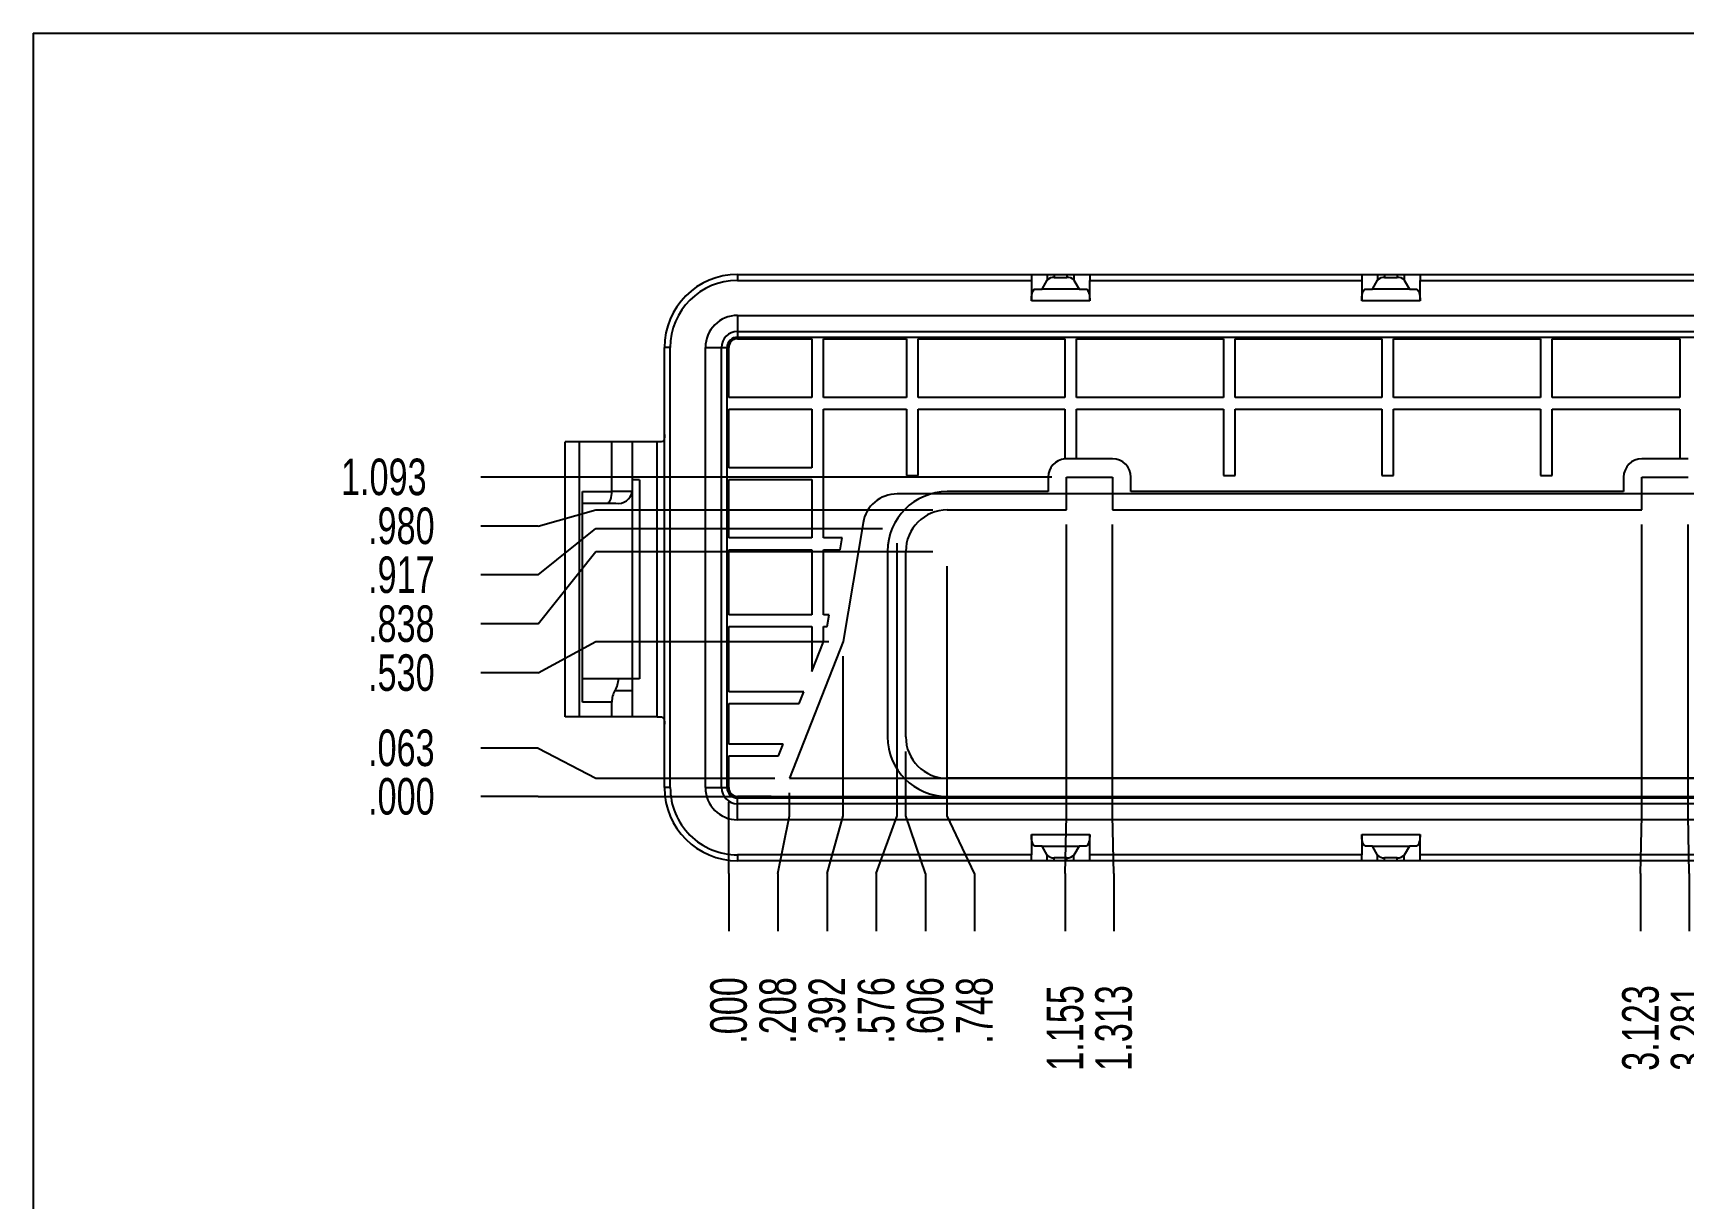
# Model space of a CAD drawing. Extents: x 0.3 to 10.6, y 0.2 to 8.2.
# Drawn here: x 0.33 to 5.98, y 4.2 to 8.19 of the extents above; entities that cross this region are included whole.
import ezdxf
from ezdxf.enums import TextEntityAlignment as Align

# ---------------------------------------------------------------- set-up
doc = ezdxf.new("R2010")
doc.units = 0
doc.layers.get('0').update_dxf_attribs({"linetype": 'CONTINUOUS'})
doc.dimstyles.new('SLDDIMSTYLE0', dxfattribs={"dimtxt": 0.125, "dimasz": 0.13, "dimexe": 0, "dimexo": 0.0625, "dimgap": 0.03125, "dimtad": 0, "dimtih": 1, "dimtoh": 1, "dimzin": 4, "dimblk1": 'NONE', "dimblk2": 'NONE', "dimsah": 1, "dimcen": 0.09, "dimazin": 3, "dimtfac": 1, "dimtofl": 0, "dimtmove": 0, "dimatfit": 3})
doc.dimstyles.new('SLDDIMSTYLE1', dxfattribs={"dimtxt": 0.125, "dimasz": 0.13, "dimexe": 0, "dimexo": 0.0625, "dimgap": 0.03125, "dimtad": 0, "dimtih": 1, "dimtoh": 1, "dimzin": 12, "dimblk1": 'NONE', "dimblk2": 'NONE', "dimsah": 1, "dimcen": 0.09, "dimazin": 3, "dimtfac": 1, "dimtofl": 0, "dimtmove": 0, "dimatfit": 3})
doc.dimstyles.new('SLDDIMSTYLE2', dxfattribs={"dimtxt": 0.125, "dimasz": 0.13, "dimexe": 0, "dimexo": 0.0625, "dimgap": 0.03125, "dimtad": 0, "dimtih": 1, "dimtoh": 1, "dimzin": 12, "dimblk1": 'NONE', "dimblk2": 'NONE', "dimsah": 1, "dimcen": 0.09, "dimazin": 3, "dimtfac": 1, "dimtofl": 0, "dimtmove": 0, "dimatfit": 3})

# ---------------------------------------------------------------- blocks, each defined once
blk = doc.blocks.new('*D5')
at = {"color": 7, "linetype": 'CONTINUOUS'}
for p, q in [((2.7097, 5.5145), (2.7097, 5.5612)), ((2.7097, 5.3177), (2.7097, 5.5145)), ((2.7097, 5.3177), (2.7097, 5.1208))]:
    blk.add_line(p, q, dxfattribs=at)
at = {"color": 7, "linetype": 'CONTINUOUS', "width": 0.7}
blk.add_text('.000', height=0.125, rotation=90, dxfattribs=at).set_placement((2.8089, 4.7352), align=Align.BOTTOM_LEFT)
blk = doc.blocks.new('_NONE')
blk = doc.blocks.new('*D6')
at = {"color": 7, "linetype": 'CONTINUOUS'}
for p, q in [((2.9173, 5.5145), (2.9173, 5.5934)), ((2.8779, 5.3177), (2.9173, 5.5145)), ((2.8779, 5.3177), (2.8779, 5.1208))]:
    blk.add_line(p, q, dxfattribs=at)
at = {"color": 7, "linetype": 'CONTINUOUS', "width": 0.7}
blk.add_text('.208', height=0.125, rotation=90, dxfattribs=at).set_placement((2.9771, 4.7352), align=Align.BOTTOM_LEFT)
blk = doc.blocks.new('*D7')
at = {"color": 7, "linetype": 'CONTINUOUS'}
for p, q in [((3.1015, 5.5145), (3.1015, 6.0612)), ((3.0461, 5.3177), (3.1015, 5.5145)), ((3.0461, 5.3177), (3.0461, 5.1208))]:
    blk.add_line(p, q, dxfattribs=at)
at = {"color": 7, "linetype": 'CONTINUOUS', "width": 0.7}
blk.add_text('.392', height=0.125, rotation=90, dxfattribs=at).set_placement((3.1453, 4.7352), align=Align.BOTTOM_LEFT)
blk = doc.blocks.new('*D8')
at = {"color": 7, "linetype": 'CONTINUOUS'}
for p, q in [((3.2857, 5.5145), (3.2857, 6.4478)), ((3.2143, 5.3177), (3.2857, 5.5145)), ((3.2143, 5.3177), (3.2143, 5.1208))]:
    blk.add_line(p, q, dxfattribs=at)
at = {"color": 7, "linetype": 'CONTINUOUS', "width": 0.7}
blk.add_text('.576', height=0.125, rotation=90, dxfattribs=at).set_placement((3.3135, 4.7352), align=Align.BOTTOM_LEFT)
blk = doc.blocks.new('*D9')
at = {"color": 7, "linetype": 'CONTINUOUS'}
for p, q in [((3.4573, 5.5145), (3.4573, 6.369)), ((3.5507, 5.3177), (3.4573, 5.5145)), ((3.5507, 5.3177), (3.5507, 5.1208))]:
    blk.add_line(p, q, dxfattribs=at)
at = {"color": 7, "linetype": 'CONTINUOUS', "width": 0.7}
blk.add_text('.748', height=0.125, rotation=90, dxfattribs=at).set_placement((3.6499, 4.7352), align=Align.BOTTOM_LEFT)
blk = doc.blocks.new('*D10')
at = {"color": 7, "linetype": 'CONTINUOUS'}
for p, q in [((3.3153, 5.5145), (3.3153, 5.7352)), ((3.3825, 5.3177), (3.3153, 5.5145)), ((3.3825, 5.3177), (3.3825, 5.1208))]:
    blk.add_line(p, q, dxfattribs=at)
at = {"color": 7, "linetype": 'CONTINUOUS', "width": 0.7}
blk.add_text('.606', height=0.125, rotation=90, dxfattribs=at).set_placement((3.4817, 4.7352), align=Align.BOTTOM_LEFT)
blk = doc.blocks.new('*D11')
at = {"color": 7, "linetype": 'CONTINUOUS'}
for p, q in [((3.8645, 5.5145), (3.8645, 6.511)), ((3.8604, 5.3177), (3.8645, 5.5145)), ((3.8604, 5.3177), (3.8604, 5.1208))]:
    blk.add_line(p, q, dxfattribs=at)
at = {"color": 7, "linetype": 'CONTINUOUS', "width": 0.7}
blk.add_text('1.155', height=0.125, rotation=90, dxfattribs=at).set_placement((3.9596, 4.6427), align=Align.BOTTOM_LEFT)
blk = doc.blocks.new('*D12')
at = {"color": 7, "linetype": 'CONTINUOUS'}
for p, q in [((4.0225, 5.5145), (4.0225, 6.511)), ((4.0267, 5.3177), (4.0225, 5.5145)), ((4.0267, 5.3177), (4.0267, 5.1208))]:
    blk.add_line(p, q, dxfattribs=at)
at = {"color": 7, "linetype": 'CONTINUOUS', "width": 0.7}
blk.add_text('1.313', height=0.125, rotation=90, dxfattribs=at).set_placement((4.1259, 4.6427), align=Align.BOTTOM_LEFT)
blk = doc.blocks.new('*D13')
at = {"color": 7, "linetype": 'CONTINUOUS'}
for p, q in [((5.833, 5.5145), (5.833, 6.511)), ((5.8289, 5.3177), (5.833, 5.5145)), ((5.8289, 5.3177), (5.8289, 5.1208))]:
    blk.add_line(p, q, dxfattribs=at)
at = {"color": 7, "linetype": 'CONTINUOUS', "width": 0.7}
blk.add_text('3.123', height=0.125, rotation=90, dxfattribs=at).set_placement((5.9281, 4.6427), align=Align.BOTTOM_LEFT)
blk = doc.blocks.new('*D14')
at = {"color": 7, "linetype": 'CONTINUOUS'}
for p, q in [((5.991, 5.5145), (5.991, 6.511)), ((5.9952, 5.3177), (5.991, 5.5145)), ((5.9952, 5.3177), (5.9952, 5.1208))]:
    blk.add_line(p, q, dxfattribs=at)
at = {"color": 7, "linetype": 'CONTINUOUS', "width": 0.7}
blk.add_text('3.281', height=0.125, rotation=90, dxfattribs=at).set_placement((6.0944, 4.6427), align=Align.BOTTOM_LEFT)
blk = doc.blocks.new('*D15')
at = {"color": 7, "linetype": 'CONTINUOUS'}
for p, q in [((7.4669, 5.5145), (7.4669, 6.511)), ((7.4631, 5.3177), (7.4669, 5.5145)), ((7.4631, 5.3177), (7.4631, 5.1208))]:
    blk.add_line(p, q, dxfattribs=at)
at = {"color": 7, "linetype": 'CONTINUOUS', "width": 0.7}
blk.add_text('4.757', height=0.125, rotation=90, dxfattribs=at).set_placement((7.5623, 4.6427), align=Align.BOTTOM_LEFT)
blk = doc.blocks.new('*D16')
at = {"color": 7, "linetype": 'CONTINUOUS'}
for p, q in [((7.6249, 5.5145), (7.6249, 6.511)), ((7.6287, 5.3177), (7.6249, 5.5145)), ((7.6287, 5.3177), (7.6287, 5.1208))]:
    blk.add_line(p, q, dxfattribs=at)
at = {"color": 7, "linetype": 'CONTINUOUS', "width": 0.7}
blk.add_text('4.915', height=0.125, rotation=90, dxfattribs=at).set_placement((7.7279, 4.6427), align=Align.BOTTOM_LEFT)
blk = doc.blocks.new('*D17')
at = {"color": 7, "linetype": 'CONTINUOUS'}
blk.add_line((8.0321, 6.369), (8.0321, 5.1208), dxfattribs=at)
at = {"color": 7, "linetype": 'CONTINUOUS', "width": 0.7}
blk.add_text('5.322', height=0.125, rotation=90, dxfattribs=at).set_placement((8.1313, 4.6427), align=Align.BOTTOM_LEFT)
blk = doc.blocks.new('*D18')
at = {"color": 7, "linetype": 'CONTINUOUS'}
blk.add_line((8.2037, 6.4478), (8.2037, 5.1208), dxfattribs=at)
at = {"color": 7, "linetype": 'CONTINUOUS', "width": 0.7}
blk.add_text('5.494', height=0.125, rotation=90, dxfattribs=at).set_placement((8.3029, 4.6427), align=Align.BOTTOM_LEFT)
blk = doc.blocks.new('*D19')
at = {"color": 7, "linetype": 'CONTINUOUS'}
blk.add_line((8.5721, 5.5932), (8.5721, 5.1208), dxfattribs=at)
at = {"color": 7, "linetype": 'CONTINUOUS', "width": 0.7}
blk.add_text('5.862', height=0.125, rotation=90, dxfattribs=at).set_placement((8.6713, 4.6427), align=Align.BOTTOM_LEFT)
blk = doc.blocks.new('*D20')
at = {"color": 7, "linetype": 'CONTINUOUS'}
for p, q in [((2.0583, 5.5807), (1.8615, 5.5807)), ((2.0583, 5.5807), (2.2552, 5.5807)), ((2.2552, 5.5807), (2.8048, 5.5807))]:
    blk.add_line(p, q, dxfattribs=at)
at = {"color": 7, "linetype": 'CONTINUOUS', "width": 0.7}
blk.add_text('.000', height=0.125, dxfattribs=at).set_placement((1.4759, 5.4815), align=Align.BOTTOM_LEFT)
blk = doc.blocks.new('*D21')
at = {"color": 7, "linetype": 'CONTINUOUS'}
for p, q in [((2.0583, 5.7466), (1.8615, 5.7466)), ((2.0583, 5.7466), (2.2552, 5.6432)), ((2.2552, 5.6432), (2.8673, 5.6432))]:
    blk.add_line(p, q, dxfattribs=at)
at = {"color": 7, "linetype": 'CONTINUOUS', "width": 0.7}
blk.add_text('.063', height=0.125, dxfattribs=at).set_placement((1.4759, 5.6474), align=Align.BOTTOM_LEFT)
blk = doc.blocks.new('*D22')
at = {"color": 7, "linetype": 'CONTINUOUS'}
for p, q in [((2.0583, 6.0039), (2.2552, 6.1112)), ((2.2552, 6.1112), (3.0515, 6.1112)), ((2.0583, 6.0039), (1.8615, 6.0039))]:
    blk.add_line(p, q, dxfattribs=at)
at = {"color": 7, "linetype": 'CONTINUOUS', "width": 0.7}
blk.add_text('.530', height=0.125, dxfattribs=at).set_placement((1.4759, 5.9047), align=Align.BOTTOM_LEFT)
blk = doc.blocks.new('*D23')
at = {"color": 7, "linetype": 'CONTINUOUS'}
for p, q in [((2.0583, 6.1712), (2.2552, 6.419)), ((2.2552, 6.419), (3.4073, 6.419)), ((2.0583, 6.1712), (1.8615, 6.1712))]:
    blk.add_line(p, q, dxfattribs=at)
at = {"color": 7, "linetype": 'CONTINUOUS', "width": 0.7}
blk.add_text('.838', height=0.125, dxfattribs=at).set_placement((1.4759, 6.072), align=Align.BOTTOM_LEFT)
blk = doc.blocks.new('*D24')
at = {"color": 7, "linetype": 'CONTINUOUS'}
for p, q in [((2.0583, 6.3386), (2.2552, 6.4978)), ((2.2552, 6.4978), (3.2357, 6.4978)), ((2.0583, 6.3386), (1.8615, 6.3386))]:
    blk.add_line(p, q, dxfattribs=at)
at = {"color": 7, "linetype": 'CONTINUOUS', "width": 0.7}
blk.add_text('.917', height=0.125, dxfattribs=at).set_placement((1.4759, 6.2394), align=Align.BOTTOM_LEFT)
blk = doc.blocks.new('*D25')
at = {"color": 7, "linetype": 'CONTINUOUS'}
for p, q in [((2.0583, 6.5059), (2.2552, 6.561)), ((2.2552, 6.561), (3.4073, 6.561)), ((2.0583, 6.5059), (1.8615, 6.5059))]:
    blk.add_line(p, q, dxfattribs=at)
at = {"color": 7, "linetype": 'CONTINUOUS', "width": 0.7}
blk.add_text('.980', height=0.125, dxfattribs=at).set_placement((1.4759, 6.4067), align=Align.BOTTOM_LEFT)
blk = doc.blocks.new('*D26')
at = {"color": 7, "linetype": 'CONTINUOUS'}
blk.add_line((3.8145, 6.6732), (1.8615, 6.6732), dxfattribs=at)
at = {"color": 7, "linetype": 'CONTINUOUS', "width": 0.7}
blk.add_text('1.093', height=0.125, dxfattribs=at).set_placement((1.3834, 6.574), align=Align.BOTTOM_LEFT)

msp = doc.modelspace()

# ---------------------------------------------------------------- linework, layer by layer
at = {"color": 7, "linetype": 'CONTINUOUS'}
for p, q in [((0.3299, 8.1921), (10.6299, 8.1921)), ((0.3299, 8.1921), (0.3299, 0.3921)), ((2.7397, 7.3662), (2.7397, 7.3462)), ((2.7397, 7.3662), (3.7447, 7.3662)), ((2.7397, 7.3462), (3.7447, 7.3462)), ((3.7447, 7.3662), (3.7447, 7.3462)), ((3.7447, 7.3662), (3.7993, 7.3662)), ((3.7447, 7.3462), (3.7447, 7.2762)), ((3.7816, 7.3162), (3.7993, 7.3468)), ((3.7993, 7.3662), (3.7993, 7.3468)), ((3.7993, 7.3662), (3.8232, 7.3662)), ((3.8232, 7.3662), (3.8662, 7.3662)), ((3.8232, 7.3662), (3.8232, 7.3562)), ((3.8232, 7.3562), (3.8662, 7.3562)), ((3.8662, 7.3662), (3.8662, 7.3562)), ((3.8662, 7.3662), (3.8901, 7.3662)), ((3.8901, 7.3662), (3.8901, 7.3468)), ((3.8901, 7.3662), (3.9447, 7.3662)), ((3.8901, 7.3468), (3.9078, 7.3162)), ((3.9447, 7.3662), (3.9447, 7.3462)), ((3.9447, 7.3662), (4.8747, 7.3662)), ((3.9447, 7.2762), (3.9447, 7.3462)), ((3.9447, 7.3462), (4.8747, 7.3462)), ((4.8747, 7.3662), (4.8747, 7.3462)), ((4.8747, 7.3662), (4.9293, 7.3662)), ((4.8747, 7.3462), (4.8747, 7.2762)), ((4.9116, 7.3162), (4.9293, 7.3468)), ((4.9293, 7.3662), (4.9293, 7.3468)), ((4.9293, 7.3662), (4.9532, 7.3662)), ((4.9532, 7.3662), (4.9532, 7.3562)), ((4.9532, 7.3662), (4.9962, 7.3662)), ((4.9532, 7.3562), (4.9962, 7.3562)), ((4.9962, 7.3662), (4.9962, 7.3562)), ((4.9962, 7.3662), (5.0201, 7.3662)), ((5.0201, 7.3662), (5.0201, 7.3468)), ((5.0201, 7.3662), (5.0747, 7.3662)), ((5.0201, 7.3468), (5.0378, 7.3162)), ((5.0747, 7.3662), (5.0747, 7.3462)), ((5.0747, 7.3662), (6.4147, 7.3662)), ((5.0747, 7.2762), (5.0747, 7.3462)), ((5.0747, 7.3462), (6.4147, 7.3462)), ((3.757, 7.3162), (3.7816, 7.3162)), ((3.9078, 7.3162), (3.7816, 7.3162)), ((3.9078, 7.3162), (3.9324, 7.3162)), ((4.887, 7.3162), (4.9116, 7.3162)), ((5.0378, 7.3162), (4.9116, 7.3162)), ((5.0378, 7.3162), (5.0624, 7.3162)), ((3.9447, 7.2762), (3.7447, 7.2762)), ((5.0747, 7.2762), (4.8747, 7.2762)), ((2.7397, 7.2262), (2.7397, 7.1712)), ((2.7397, 7.2262), (8.7497, 7.2262)), ((2.4897, 5.6112), (2.4897, 7.1162)), ((2.5097, 7.1162), (2.4897, 7.1162)), ((2.5097, 5.6112), (2.5097, 7.1162)), ((2.6297, 7.1162), (2.6847, 7.1162)), ((2.6297, 5.6112), (2.6297, 7.1162)), ((2.6847, 5.6112), (2.6847, 7.1162)), ((2.6847, 7.1162), (2.704, 7.1162)), ((2.704, 5.6112), (2.704, 7.1162)), ((2.7097, 6.9458), (2.7097, 7.1162)), ((2.7397, 7.1712), (2.7397, 7.1519)), ((2.7397, 7.1712), (8.7497, 7.1712)), ((2.7397, 7.1519), (8.7497, 7.1519)), ((2.7397, 7.1462), (2.9936, 7.1462)), ((2.9936, 7.1462), (2.9936, 6.9458)), ((3.0336, 7.1462), (3.3175, 7.1462)), ((3.0336, 6.9458), (3.0336, 7.1462)), ((3.3175, 7.1462), (3.3175, 6.9458)), ((3.3575, 7.1462), (3.8597, 7.1462)), ((3.3575, 6.9458), (3.3575, 7.1462)), ((3.8597, 7.1462), (3.8597, 6.9458)), ((3.8997, 7.1462), (4.4019, 7.1462)), ((3.8997, 6.9458), (3.8997, 7.1462)), ((4.4019, 7.1462), (4.4019, 6.9458)), ((4.4419, 7.1462), (4.944, 7.1462)), ((4.4419, 6.9458), (4.4419, 7.1462)), ((4.944, 7.1462), (4.944, 6.9458)), ((4.984, 7.1462), (5.4862, 7.1462)), ((4.984, 6.9458), (4.984, 7.1462)), ((5.4862, 7.1462), (5.4862, 6.9458)), ((5.5262, 7.1462), (5.9632, 7.1462)), ((5.5262, 6.9458), (5.5262, 7.1462)), ((5.9632, 7.1462), (5.9632, 6.9458)), ((2.9936, 6.9458), (2.7097, 6.9458)), ((2.7097, 6.9058), (2.9936, 6.9058)), ((2.7097, 6.7054), (2.7097, 6.9058)), ((2.9936, 6.9058), (2.9936, 6.7054)), ((3.3175, 6.9458), (3.0336, 6.9458)), ((3.0336, 6.9058), (3.3175, 6.9058)), ((3.0336, 6.465), (3.0336, 6.9058)), ((3.3175, 6.9058), (3.3175, 6.6784)), ((3.8597, 6.9458), (3.3575, 6.9458)), ((3.3575, 6.9058), (3.8597, 6.9058)), ((3.3575, 6.6784), (3.3575, 6.9058)), ((3.8597, 6.9058), (3.8597, 6.7355)), ((4.4019, 6.9458), (3.8997, 6.9458)), ((3.8997, 6.9058), (4.4019, 6.9058)), ((3.8997, 6.7357), (3.8997, 6.9058)), ((4.4019, 6.9058), (4.4019, 6.6784)), ((4.944, 6.9458), (4.4419, 6.9458)), ((4.4419, 6.9058), (4.944, 6.9058)), ((4.4419, 6.6784), (4.4419, 6.9058)), ((4.944, 6.9058), (4.944, 6.6784)), ((5.4862, 6.9458), (4.984, 6.9458)), ((4.984, 6.9058), (5.4862, 6.9058)), ((4.984, 6.6784), (4.984, 6.9058)), ((5.4862, 6.9058), (5.4862, 6.6784)), ((5.9632, 6.9458), (5.5262, 6.9458)), ((5.5262, 6.9058), (5.9632, 6.9058)), ((5.5262, 6.6784), (5.5262, 6.9058)), ((5.9632, 6.9058), (5.9632, 6.7357)), ((2.1497, 5.8537), (2.1497, 6.7937)), ((2.1997, 6.7937), (2.1497, 6.7937)), ((2.1997, 5.8537), (2.1997, 6.7937)), ((2.3097, 6.7937), (2.1997, 6.7937)), ((2.3097, 6.6237), (2.3097, 6.7937)), ((2.3797, 6.7937), (2.3097, 6.7937)), ((2.3797, 6.7937), (2.3797, 6.6237)), ((2.4647, 6.7937), (2.3797, 6.7937)), ((2.4647, 5.8537), (2.4647, 6.7937)), ((3.8997, 6.7357), (3.8645, 6.7357)), ((4.0225, 6.7357), (3.8997, 6.7357)), ((5.9632, 6.7357), (5.833, 6.7357)), ((5.991, 6.7357), (5.9632, 6.7357)), ((2.4047, 6.6637), (2.3797, 6.6637)), ((2.4047, 6.6637), (2.4047, 5.9837)), ((2.9936, 6.7054), (2.7097, 6.7054)), ((2.7097, 6.6654), (2.9936, 6.6654)), ((2.7097, 6.465), (2.7097, 6.6654)), ((2.9936, 6.6654), (2.9936, 6.465)), ((3.3175, 6.6784), (3.3575, 6.6784)), ((3.802, 6.6732), (3.802, 6.6235)), ((3.8645, 6.6732), (4.0225, 6.6732)), ((3.8645, 6.561), (3.8645, 6.6732)), ((4.0225, 6.6732), (4.0225, 6.561)), ((4.085, 6.6235), (4.085, 6.6732)), ((4.4019, 6.6784), (4.4419, 6.6784)), ((4.944, 6.6784), (4.984, 6.6784)), ((5.4862, 6.6784), (5.5262, 6.6784)), ((5.7705, 6.6732), (5.7705, 6.6235)), ((5.833, 6.6732), (5.991, 6.6732)), ((5.833, 6.561), (5.833, 6.6732)), ((2.2097, 6.6237), (2.3097, 6.6237)), ((2.2097, 5.9037), (2.2097, 6.6237)), ((2.3797, 6.6237), (2.3097, 6.6237)), ((2.3797, 6.6237), (2.3797, 5.9837)), ((8.2037, 6.6159), (3.2857, 6.6159)), ((3.802, 6.6235), (3.4573, 6.6235)), ((5.7705, 6.6235), (4.085, 6.6235)), ((2.2097, 6.5837), (2.2931, 6.5837)), ((2.2931, 6.5837), (2.3231, 6.5837)), ((3.4573, 6.561), (3.8645, 6.561)), ((4.0225, 6.561), (5.833, 6.561)), ((3.1692, 6.5172), (3.1015, 6.1112)), ((2.9936, 6.465), (2.7097, 6.465)), ((3.0971, 6.465), (3.0336, 6.465)), ((3.0905, 6.425), (3.0971, 6.465)), ((2.7097, 6.425), (2.9936, 6.425)), ((2.7097, 6.202), (2.7097, 6.425)), ((2.9936, 6.425), (2.9936, 6.202)), ((3.0336, 6.425), (3.0905, 6.425)), ((3.0336, 6.202), (3.0336, 6.425)), ((3.2528, 6.419), (3.2528, 5.7852)), ((3.3153, 5.7852), (3.3153, 6.419)), ((2.9936, 6.202), (2.7097, 6.202)), ((2.7097, 6.162), (2.9936, 6.162)), ((2.7097, 5.939), (2.7097, 6.162)), ((2.9936, 6.162), (2.9936, 6.0078)), ((3.0533, 6.202), (3.0336, 6.202)), ((3.0336, 6.162), (3.0466, 6.162)), ((3.0336, 6.1093), (3.0336, 6.162)), ((3.0466, 6.162), (3.0533, 6.202)), ((3.1015, 6.1112), (2.9173, 5.6434)), ((2.9936, 6.0078), (3.0336, 6.1093)), ((2.3331, 5.9837), (2.2097, 5.9837)), ((2.3204, 5.9437), (2.3797, 5.9437)), ((2.3797, 5.9837), (2.3331, 5.9837)), ((2.3797, 5.9837), (2.3797, 5.9437)), ((2.4047, 5.9837), (2.3797, 5.9837)), ((2.3797, 5.9437), (2.3797, 5.8537)), ((2.9665, 5.939), (2.7097, 5.939)), ((2.9508, 5.899), (2.9665, 5.939)), ((2.3097, 5.9037), (2.2097, 5.9037)), ((2.3097, 5.8537), (2.3097, 5.9037)), ((2.7097, 5.899), (2.9508, 5.899)), ((2.7097, 5.7601), (2.7097, 5.899)), ((2.1997, 5.8537), (2.1497, 5.8537)), ((2.3097, 5.8537), (2.1997, 5.8537)), ((2.3797, 5.8537), (2.3097, 5.8537)), ((2.4647, 5.8537), (2.3797, 5.8537)), ((2.8961, 5.7601), (2.7097, 5.7601)), ((2.7097, 5.6112), (2.7097, 5.7201)), ((2.7097, 5.7201), (2.8803, 5.7201)), ((2.8803, 5.7201), (2.8961, 5.7601)), ((2.5097, 5.6112), (2.4897, 5.6112)), ((2.6297, 5.6112), (2.6847, 5.6112)), ((2.6847, 5.6112), (2.704, 5.6112)), ((2.9173, 5.6434), (2.9173, 5.6432)), ((2.9173, 5.6432), (8.5721, 5.6432)), ((3.802, 5.6432), (3.4573, 5.6432)), ((4.085, 5.6432), (3.802, 5.6432)), ((5.7705, 5.6432), (4.085, 5.6432)), ((6.0535, 5.6432), (5.7705, 5.6432)), ((2.8548, 5.5812), (2.7397, 5.5812)), ((8.7497, 5.5755), (2.7397, 5.5755)), ((2.7397, 5.5562), (2.7397, 5.5755)), ((8.7497, 5.5562), (2.7397, 5.5562)), ((2.7397, 5.5012), (2.7397, 5.5562)), ((2.8548, 5.5807), (2.8548, 5.5812)), ((2.8548, 5.5807), (8.6346, 5.5807)), ((8.7497, 5.5012), (2.7397, 5.5012)), ((3.7447, 5.4512), (3.7447, 5.3812)), ((3.7447, 5.4512), (3.9447, 5.4512)), ((3.9447, 5.3812), (3.9447, 5.4512)), ((4.8747, 5.4512), (4.8747, 5.3812)), ((4.8747, 5.4512), (5.0747, 5.4512)), ((5.0747, 5.3812), (5.0747, 5.4512)), ((3.7447, 5.3812), (2.7397, 5.3812)), ((2.7397, 5.3812), (2.7397, 5.3612)), ((3.7447, 5.3612), (3.7447, 5.3812)), ((3.7816, 5.4112), (3.757, 5.4112)), ((3.7993, 5.3806), (3.7816, 5.4112)), ((3.7816, 5.4112), (3.9078, 5.4112)), ((3.7993, 5.3612), (3.7993, 5.3806)), ((3.8662, 5.3712), (3.8232, 5.3712)), ((3.8232, 5.3612), (3.8232, 5.3712)), ((3.8662, 5.3612), (3.8662, 5.3712)), ((3.9078, 5.4112), (3.8901, 5.3806)), ((3.8901, 5.3612), (3.8901, 5.3806)), ((3.9324, 5.4112), (3.9078, 5.4112)), ((3.9447, 5.3612), (3.9447, 5.3812)), ((4.8747, 5.3812), (3.9447, 5.3812)), ((4.8747, 5.3612), (4.8747, 5.3812)), ((4.9116, 5.4112), (4.887, 5.4112)), ((4.9293, 5.3806), (4.9116, 5.4112)), ((4.9116, 5.4112), (5.0378, 5.4112)), ((4.9293, 5.3612), (4.9293, 5.3806)), ((4.9532, 5.3612), (4.9532, 5.3712)), ((4.9962, 5.3712), (4.9532, 5.3712)), ((4.9962, 5.3612), (4.9962, 5.3712)), ((5.0378, 5.4112), (5.0201, 5.3806)), ((5.0201, 5.3612), (5.0201, 5.3806)), ((5.0624, 5.4112), (5.0378, 5.4112)), ((5.0747, 5.3612), (5.0747, 5.3812)), ((6.4147, 5.3812), (5.0747, 5.3812)), ((3.7447, 5.3612), (2.7397, 5.3612)), ((3.7993, 5.3612), (3.7447, 5.3612)), ((3.8232, 5.3612), (3.7993, 5.3612)), ((3.8662, 5.3612), (3.8232, 5.3612)), ((3.8901, 5.3612), (3.8662, 5.3612)), ((3.9447, 5.3612), (3.8901, 5.3612)), ((4.8747, 5.3612), (3.9447, 5.3612)), ((4.9293, 5.3612), (4.8747, 5.3612)), ((4.9532, 5.3612), (4.9293, 5.3612)), ((4.9962, 5.3612), (4.9532, 5.3612)), ((5.0201, 5.3612), (4.9962, 5.3612)), ((5.0747, 5.3612), (5.0201, 5.3612)), ((6.4147, 5.3612), (5.0747, 5.3612))]:
    msp.add_line(p, q, dxfattribs=at)
for points in [[(3.7447, 7.2762), (3.7449, 7.2831), (3.7454, 7.2899), (3.7463, 7.2962), (3.7476, 7.3019), (3.7491, 7.3068), (3.7509, 7.3108), (3.7528, 7.3138), (3.7549, 7.3156), (3.757, 7.3162)], [(3.9324, 7.3162), (3.9345, 7.3156), (3.9366, 7.3138), (3.9385, 7.3108), (3.9403, 7.3068), (3.9418, 7.3019), (3.9431, 7.2962), (3.944, 7.2899), (3.9445, 7.2831), (3.9447, 7.2762)], [(4.8747, 7.2762), (4.8749, 7.2831), (4.8754, 7.2899), (4.8763, 7.2962), (4.8776, 7.3019), (4.8791, 7.3068), (4.8809, 7.3108), (4.8828, 7.3138), (4.8849, 7.3156), (4.887, 7.3162)], [(5.0624, 7.3162), (5.0648, 7.3154), (5.0671, 7.3131), (5.0692, 7.3095), (5.0711, 7.3045), (5.0726, 7.2984), (5.0738, 7.2915), (5.0745, 7.284), (5.0747, 7.2762)], [(2.4897, 6.8187), (2.4897, 6.8105), (2.4891, 6.8032), (2.4871, 6.7979), (2.4836, 6.7952), (2.4788, 6.7941), (2.4724, 6.7937), (2.4647, 6.7937)], [(2.2931, 6.5837), (2.296, 6.5843), (2.2988, 6.5861), (2.3014, 6.5891), (2.3038, 6.5931), (2.3058, 6.598), (2.3075, 6.6037), (2.3087, 6.61), (2.3094, 6.6167), (2.3097, 6.6237)], [(2.4647, 5.8537), (2.4729, 5.8537), (2.4802, 5.8531), (2.4854, 5.8511), (2.4882, 5.8476), (2.4893, 5.8428), (2.4897, 5.8364), (2.4897, 5.8287)], [(3.757, 5.4112), (3.7546, 5.412), (3.7523, 5.4142), (3.7502, 5.4179), (3.7483, 5.4229), (3.7468, 5.429), (3.7456, 5.4359), (3.7449, 5.4434), (3.7447, 5.4512)], [(3.9447, 5.4512), (3.9445, 5.4442), (3.944, 5.4375), (3.9431, 5.4312), (3.9418, 5.4255), (3.9403, 5.4206), (3.9385, 5.4166), (3.9366, 5.4136), (3.9345, 5.4118), (3.9324, 5.4112)], [(4.887, 5.4112), (4.8849, 5.4118), (4.8828, 5.4136), (4.8809, 5.4166), (4.8791, 5.4206), (4.8776, 5.4255), (4.8763, 5.4312), (4.8754, 5.4375), (4.8749, 5.4442), (4.8747, 5.4512)], [(5.0747, 5.4512), (5.0745, 5.4442), (5.074, 5.4375), (5.0731, 5.4312), (5.0718, 5.4255), (5.0703, 5.4206), (5.0685, 5.4166), (5.0666, 5.4136), (5.0645, 5.4118), (5.0624, 5.4112)]]:
    msp.add_lwpolyline(points, dxfattribs=at)
for centre, radius, start, end in [((2.7397, 7.1162), 0.25, 90, 180), ((2.7397, 7.1162), 0.23, 90.0001, 179.9999), ((3.8208, 7.3271), 0.0292, 85.3894, 137.611), ((3.8695, 7.3294), 0.027, 40.1448, 96.8558), ((4.9508, 7.3271), 0.0292, 85.3893, 137.6107), ((4.9995, 7.3294), 0.027, 40.1444, 96.8556), ((2.7397, 7.1162), 0.11, 90, 180), ((2.7397, 7.1162), 0.055, 90, 180), ((2.7397, 7.1162), 0.0357, 89.9996, 180.0002), ((2.7397, 7.1162), 0.03, 90, 180), ((3.8645, 6.6732), 0.0625, 94.4349, 180), ((3.8645, 6.6732), 0.0625, 90, 94.4349), ((4.0225, 6.6732), 0.0625, 0, 90), ((5.833, 6.6732), 0.0625, 90, 180), ((2.3305, 6.6333), 0.0501, 261.5561, 348.973), ((3.2857, 6.4978), 0.1181, 90, 170.5377), ((3.4573, 6.419), 0.2045, 90, 180), ((3.4573, 6.419), 0.142, 90, 180), ((2.3897, 5.9037), 0.08, 150.002, 179.9987), ((2.2459, 5.9894), 0.0875, 328.4845, 356.2511), ((3.4573, 5.7852), 0.2045, 180, 270), ((3.4573, 5.7852), 0.142, 180, 270), ((2.7397, 5.6112), 0.25, 180, 270), ((2.7397, 5.6112), 0.23, 179.9999, 270.0001), ((2.7397, 5.6112), 0.11, 180, 270), ((2.7397, 5.6112), 0.055, 180, 270), ((2.7397, 5.6112), 0.0357, 179.9998, 270.0003), ((2.7397, 5.6112), 0.03, 180, 270), ((3.8199, 5.398), 0.027, 220.1456, 276.8542), ((3.8686, 5.4003), 0.0292, 265.3903, 317.609), ((4.9499, 5.398), 0.027, 220.1453, 276.8549), ((4.9986, 5.4003), 0.0292, 265.3902, 317.6096)]:
    msp.add_arc(centre, radius, start, end, dxfattribs=at)

# ---------------------------------------------------------------- dimensions: what is measured, and where the dimension line sits
for feature_location, offset, dtype, origin, dimstyle, picture, middle in [((3.8645, 6.6732, 0.0039), (-2.003, 0), 0, (2.8548, 5.5807, 0.0039), 'SLDDIMSTYLE1', '*D26', (1.5913, 6.6732)), ((3.4573, 6.561, 0.0039), (-1.5958, -0.0551), 0, (2.8548, 5.5807, 0.0039), 'SLDDIMSTYLE0', '*D25', (1.6374, 6.5059)), ((3.8645, 6.561, 0.0039), (-0.0042, -1.4402), 1, (2.7097, 5.6112, 0.0039), 'SLDDIMSTYLE1', '*D11', (3.8604, 4.8506)), ((4.0225, 6.561, 0.0039), (0.0042, -1.4402), 1, (2.7097, 5.6112, 0.0039), 'SLDDIMSTYLE1', '*D12', (4.0267, 4.8506)), ((5.833, 6.561, 0.0039), (-0.0042, -1.4402), 1, (2.7097, 5.6112, 0.0039), 'SLDDIMSTYLE1', '*D13', (5.8289, 4.8506)), ((5.991, 6.561, 0.0039), (0.0042, -1.4402), 1, (2.7097, 5.6112, 0.0039), 'SLDDIMSTYLE1', '*D14', (5.9952, 4.8506)), ((7.4669, 6.561, 0.0039), (-0.0038, -1.4402), 1, (2.7097, 5.6112, 0.0039), 'SLDDIMSTYLE1', '*D15', (7.4631, 4.8506)), ((7.6249, 6.561, 0.0039), (0.0038, -1.4402), 1, (2.7097, 5.6112, 0.0039), 'SLDDIMSTYLE1', '*D16', (7.6287, 4.8506)), ((3.2857, 6.4978, 0.0039), (-1.4242, -0.1592), 0, (2.8548, 5.5807, 0.0039), 'SLDDIMSTYLE1', '*D24', (1.6374, 6.3386)), ((3.2857, 6.4978, 0.0039), (-0.0714, -1.377), 1, (2.7097, 5.6112, 0.0039), 'SLDDIMSTYLE1', '*D8', (3.2143, 4.8967)), ((8.2037, 6.4978, 0.0039), (0, -1.377), 1, (2.7097, 5.6112, 0.0039), 'SLDDIMSTYLE1', '*D18', (8.2037, 4.8506)), ((3.4573, 6.419, 0.0039), (-1.5958, -0.2478), 0, (2.8548, 5.5807, 0.0039), 'SLDDIMSTYLE1', '*D23', (1.6374, 6.1712)), ((3.4573, 6.419, 0.0039), (0.0934, -1.2982), 1, (2.7097, 5.6112, 0.0039), 'SLDDIMSTYLE1', '*D9', (3.5507, 4.8967)), ((8.0321, 6.419, 0.0039), (0, -1.2982), 1, (2.7097, 5.6112, 0.0039), 'SLDDIMSTYLE1', '*D17', (8.0321, 4.8506)), ((3.1015, 6.1112, 0.0039), (-1.24, -0.1073), 0, (2.8548, 5.5807, 0.0039), 'SLDDIMSTYLE0', '*D22', (1.6374, 6.0039)), ((3.1015, 6.1112, 0.0039), (-0.0554, -0.9904), 1, (2.7097, 5.6112, 0.0039), 'SLDDIMSTYLE1', '*D7', (3.0461, 4.8967)), ((2.9173, 5.6432, 0.0039), (-1.0558, 0.1034), 0, (2.8548, 5.5807, 0.0039), 'SLDDIMSTYLE1', '*D21', (1.6374, 5.7466)), ((3.3153, 5.7852, 0.0039), (0.0672, -0.6644), 1, (2.7097, 5.6112, 0.0039), 'SLDDIMSTYLE1', '*D10', (3.3825, 4.8967)), ((2.85477805, 5.5806889835, 0.0039370079), (-0.9932854947, 0), 0, (2.85477805, 5.5806889835, 0.0039370079), 'SLDDIMSTYLE0', '*D20', (1.6374285808, 5.5806889835)), ((2.7096992371, 5.6111941016, 0.0039370079), (0, -0.4903913583), 1, (2.7096992371, 5.6111941016, 0.0039370079), 'SLDDIMSTYLE0', '*D5', (2.7096992371, 4.8967387688)), ((2.9173, 5.6434, 0.0039), (-0.0394, -0.5226), 1, (2.7097, 5.6112, 0.0039), 'SLDDIMSTYLE1', '*D6', (2.8779, 4.8967)), ((8.5721, 5.6432, 0.0039), (0, -0.5224), 1, (2.7097, 5.6112, 0.0039), 'SLDDIMSTYLE2', '*D19', (8.5721, 4.8506))]:
    dim = msp.add_ordinate_dim(feature_location=feature_location, offset=offset, dtype=dtype, origin=origin, dimstyle=dimstyle, dxfattribs=at)
    dim.commit()
    dim.dimension.update_dxf_attribs({"geometry": picture, "text_midpoint": middle})

doc.saveas('drawing.dxf')
